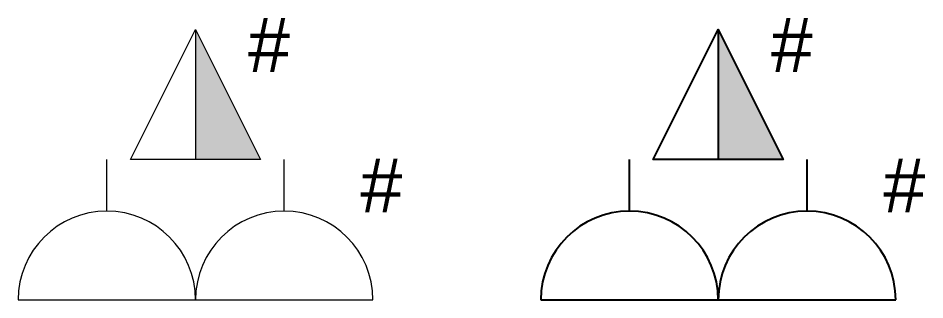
# Model space of a CAD drawing. Header units: millimetres. Extents: x -71336 to -35435, y -26189 to 22712.
# Drawn here: x -69691 to -68013, y -1404 to -883 of the extents above; entities that cross this region are included whole.
import ezdxf
from ezdxf.enums import TextEntityAlignment as Align

# ---------------------------------------------------------------- set-up
doc = ezdxf.new("R2010")
doc.units = ezdxf.units.MM
doc.layers.add('SC - Containment', color=30, linetype='Continuous')
doc.layers.add('SC - Containment HL', color=1, linetype='Continuous', lineweight=13)
doc.styles.add('CBRE', font='arial.ttf')

# ---------------------------------------------------------------- blocks, each defined once
blk = doc.blocks.new('HIGH LEVEL DATA SYMBOL')
at = {"layer": 'SC - Containment HL'}
blk.add_hatch(color=256, dxfattribs=at).paths.add_polyline_path([(120.3, 0), (0, 240.5), (0, 0)])
blk.add_line((0, 240.5), (0, 0), dxfattribs=at)
blk.add_lwpolyline([(0, 240.5), (0, 240.5), (120.3, 0), (-120.3, 0)], close=True, dxfattribs=at)
blk = doc.blocks.new('HIGH LEVEL DSSO')
at = {"layer": 'SC - Containment HL'}
for p, q in [((-164.1, 164.1), (-164.1, 259.8)), ((164.1, 164.1), (164.1, 259.8)), ((-328.1, 0), (328.1, 0))]:
    blk.add_line(p, q, dxfattribs=at)
for centre in [(-164.1, 0), (164.1, 0)]:
    blk.add_arc(centre, 164.1, 0, 180, dxfattribs=at)
blk = doc.blocks.new('*U88')
at = {"layer": 'SC - Containment HL'}
for name, p in [('HIGH LEVEL DATA SYMBOL', (0, 259.8)), ('HIGH LEVEL DSSO', (0, 0))]:
    blk.add_blockref(name, p, dxfattribs=at)
at = {"layer": 'SC - Containment HL', "ltscale": 5, "style": 'CBRE'}
for tag, p in [('DATA', (97.2, 471.9)), ('POWER', (305.1, 212.1))]:
    blk.add_attdef(tag, text='', height=100, dxfattribs=at).set_placement(p, align=Align.MIDDLE_LEFT)
blk = doc.blocks.new('MID LEVEL DATA SYMBOL')
at = {"layer": 'SC - Containment'}
blk.add_hatch(color=256, dxfattribs=at).paths.add_polyline_path([(120.3, 0), (0, 240.5), (0, 0)])
blk.add_line((0, 240.5), (0, 0), dxfattribs=at)
blk.add_lwpolyline([(0, 240.5), (0, 240.5), (120.3, 0), (-120.3, 0)], close=True, dxfattribs=at)
blk = doc.blocks.new('MID LEVEL POWER SYMBOL')
at = {"layer": 'SC - Containment'}
for p, q in [((-164.1, 164.1), (-164.1, 259.8)), ((164.1, 164.1), (164.1, 259.8)), ((-328.1, 0), (328.1, 0))]:
    blk.add_line(p, q, dxfattribs=at)
for centre in [(-164.1, 0), (164.1, 0)]:
    blk.add_arc(centre, 164.1, 0, 180, dxfattribs=at)
blk = doc.blocks.new('MID LEVEL POWER DATA')
at = {"layer": 'SC - Containment', "ltscale": 5}
for name, p in [('MID LEVEL DATA SYMBOL', (0, 259.8)), ('MID LEVEL POWER SYMBOL', (0, 0))]:
    blk.add_blockref(name, p, dxfattribs=at)
at = {"layer": 'SC - Containment', "ltscale": 5, "style": 'CBRE'}
for tag, p in [('DATA', (97.2, 471.9)), ('POWER', (305.1, 212.1))]:
    blk.add_attdef(tag, text='', height=100, dxfattribs=at).set_placement(p, align=Align.MIDDLE_LEFT)

msp = doc.modelspace()

# ---------------------------------------------------------------- block references
at = {"layer": 'SC - Containment', "ltscale": 5}
msp.add_blockref('MID LEVEL POWER DATA', (-68395.543, -1404.318), dxfattribs=at).add_auto_attribs({'DATA': '#', 'POWER': '#'})
at = {"layer": 'SC - Containment HL'}
msp.add_blockref('*U88', (-69362.428, -1404.318), dxfattribs=at).add_auto_attribs({'DATA': '#', 'POWER': '#'})

doc.saveas('drawing.dxf')
